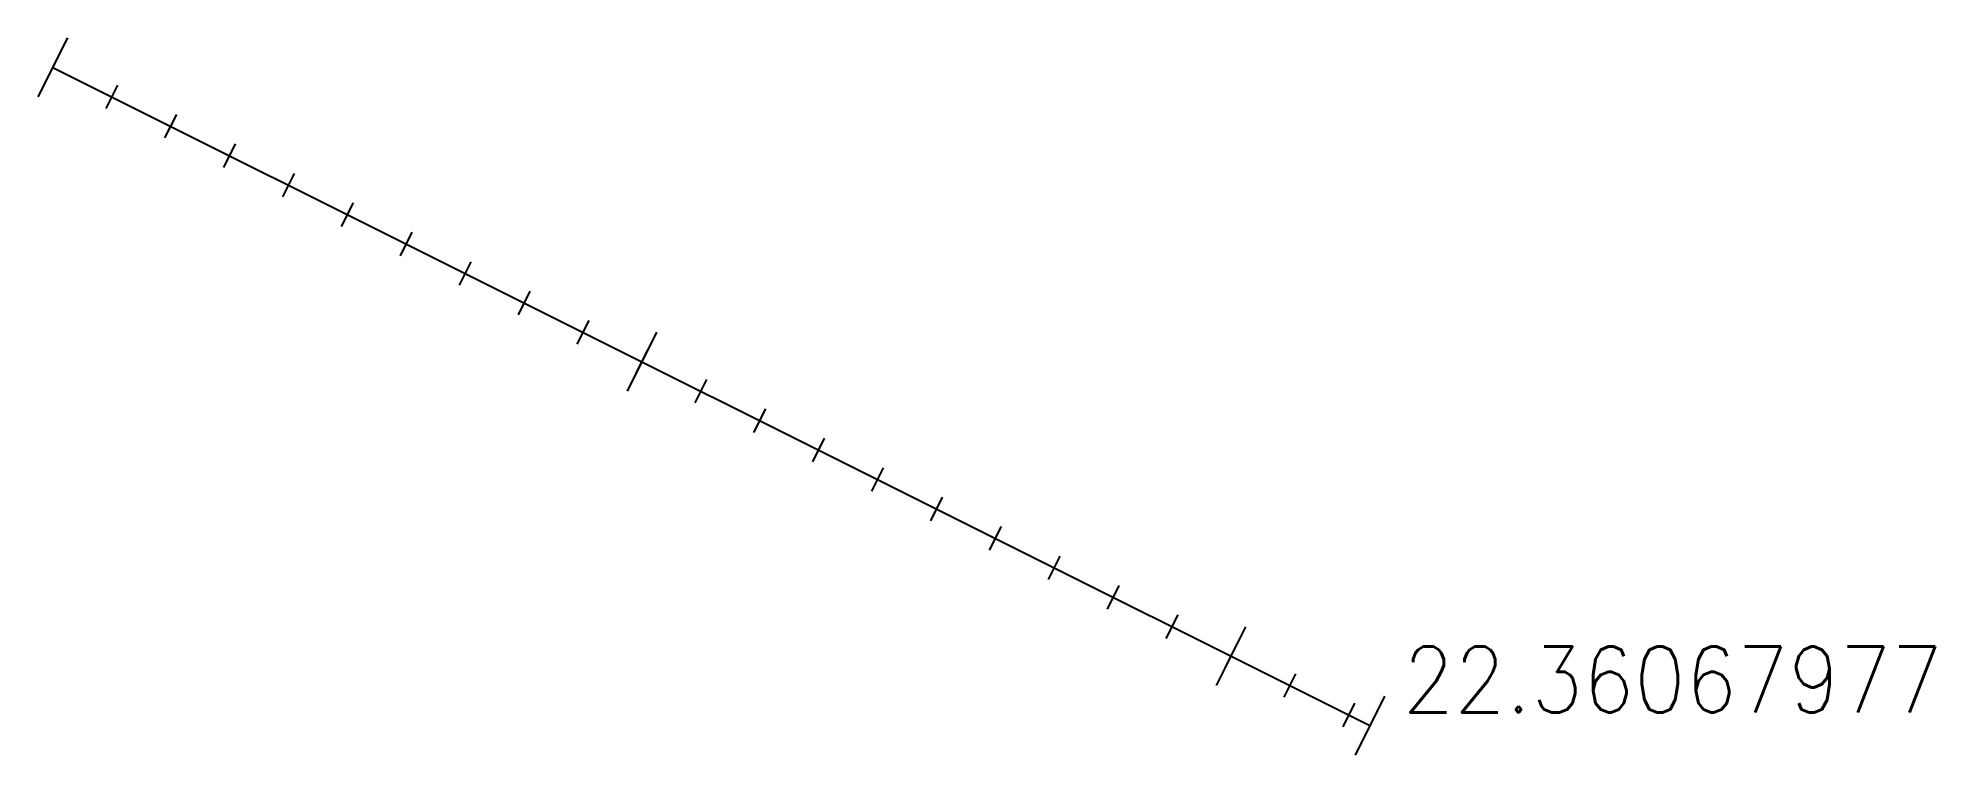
# Model space of a CAD drawing. Header units: millimetres. Extents: x 9.8 to 38.6, y 9.6 to 20.4.
import ezdxf

# ---------------------------------------------------------------- set-up
doc = ezdxf.new("R2010")
doc.units = ezdxf.units.MM
doc.layers.get('0').update_dxf_attribs({"lineweight": 25, "true_color": 0xffffff})
doc.styles.add('textstyle20', font='standard')

msp = doc.modelspace()

# ---------------------------------------------------------------- linework, layer by layer
for p, q in [((10.224, 20.447), (9.776, 19.553)), ((10, 20), (30, 10)), ((10.984, 19.732), (10.805, 19.374)), ((11.878, 19.284), (11.699, 18.927)), ((12.773, 18.837), (12.594, 18.479)), ((13.667, 18.39), (13.488, 18.032)), ((14.562, 17.943), (14.383, 17.585)), ((15.456, 17.496), (15.277, 17.138)), ((16.35, 17.048), (16.172, 16.691)), ((17.245, 16.601), (17.066, 16.243)), ((18.139, 16.154), (17.96, 15.796)), ((19.168, 15.975), (18.721, 15.081)), ((19.034, 15.707), (18.855, 15.349)), ((19.928, 15.26), (19.749, 14.902)), ((20.823, 14.812), (20.644, 14.455)), ((21.717, 14.365), (21.538, 14.007)), ((22.611, 13.918), (22.433, 13.56)), ((23.506, 13.471), (23.327, 13.113)), ((24.4, 13.023), (24.221, 12.666)), ((25.295, 12.576), (25.116, 12.218)), ((26.189, 12.129), (26.01, 11.771)), ((27.084, 11.682), (26.905, 11.324)), ((28.112, 11.503), (27.665, 10.609)), ((27.978, 11.235), (27.799, 10.877)), ((28.872, 10.787), (28.694, 10.43)), ((30.224, 10.447), (29.776, 9.553)), ((29.767, 10.34), (29.588, 9.982))]:
    msp.add_line(p, q)

# ---------------------------------------------------------------- texts
at = {"insert": (30.5, 11.2), "char_height": 1, "attachment_point": 1, "style": 'textstyle20'}
msp.add_mtext('22.36067977', dxfattribs=at)

doc.saveas('drawing.dxf')
